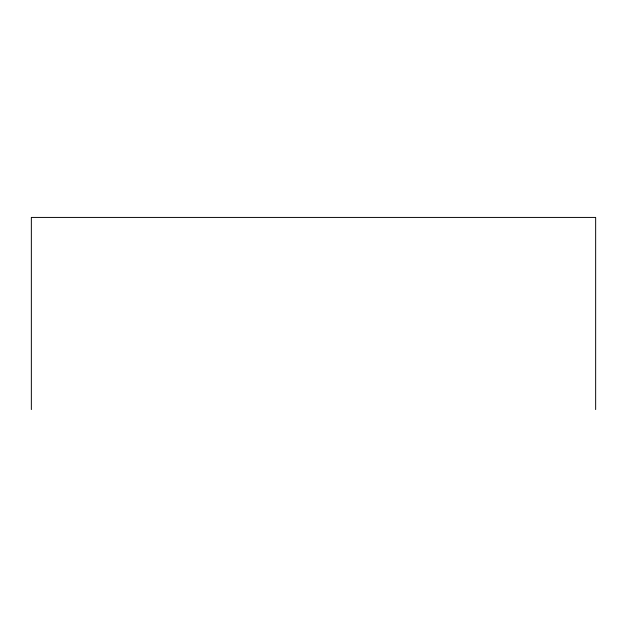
<?xml version="1.0" encoding="UTF-8"?>
<svg xmlns="http://www.w3.org/2000/svg" width="627" height="627" viewBox="0 0 627 627"><rect width="100%" height="100%" fill="white"/><g stroke="black" fill="none" stroke-linecap="round" stroke-linejoin="round"><path stroke-width="0.94" d="M595.65 409.572L595.65 217.428L31.35 217.428L31.35 409.572"/></g></svg>
